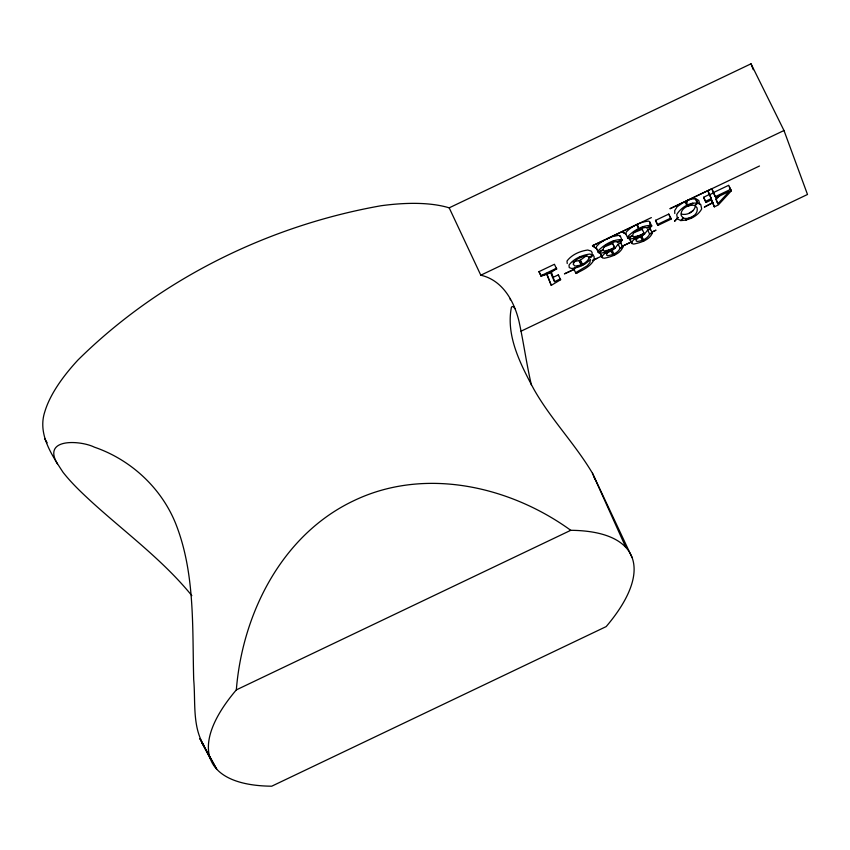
<?xml version="1.0" encoding="UTF-8"?>
<svg xmlns="http://www.w3.org/2000/svg" width="850" height="850" viewBox="0 0 850 850"><rect width="100%" height="100%" fill="white"/><g stroke="black" fill="none" stroke-linecap="round" stroke-linejoin="round"><path stroke-width="1.27" d="M592.11 254.586L592.121 252.546L591.09 251.037L587.743 250.017C579.987 251.111 571.784 254.596 567.014 261.024L567.226 263.543M620.447 239.753L620.819 243.111L622.816 247.159L620.107 248.253C618.077 252.864 612.34 255.191 607.569 255.669L606.486 254.958L607.314 252.971L614.964 248.37L614.656 247.541L609.386 249.932L603.883 251.058C600.376 246.394 611.777 241.984 616.08 241.655C618.131 242.611 620.585 242.229 622.083 240.433L622.094 239.689C613.477 239.084 604.701 244.354 598.697 250.272L598.453 252.588L600.196 253.183L604.159 252.609L614.656 247.541L612.659 243.504L604.414 246.851M643.142 234.834L644.194 233.367L638.924 235.748L633.42 236.874C629.914 232.22 641.314 227.8 645.628 227.471C647.668 228.427 650.133 228.044 651.621 226.249L651.642 225.505C643.014 224.899 634.238 230.169 628.235 236.087L627.991 238.404L629.744 238.999L633.696 238.425L644.194 233.367L644.502 234.186L636.852 238.786L636.023 240.773L637.107 241.485C641.888 241.007 647.615 238.68 649.644 234.069L652.354 232.974L650.356 228.926L649.984 225.569M236.332 689.892C242.431 613.466 281.934 534.82 353.536 500.841C424.065 466.714 509.362 485.796 570.764 530.304A233.803 83.789 -26.3 0 1 606.167 626.599L271.734 786.197A233.803 83.789 -26.3 0 1 236.332 689.892L570.764 530.304M622.816 247.159C620.171 254.171 610.895 256.923 604.148 258.262L602.427 257.709L600.174 253.268L602.427 257.709M650.218 229.936L649.857 222.859M652.354 232.974C649.708 239.987 640.433 242.739 633.696 244.077L631.964 243.536L629.712 239.084L631.964 243.536M695.406 205.519C694.928 211.767 686.885 215.741 681.307 214.041M602.172 257.306L602.501 255.744L604.892 253.332L607.941 251.239L609.036 251.536L606.347 252.269L607.314 252.971L604.892 253.332M631.709 243.121L632.049 241.559L634.429 239.148L637.479 237.054L638.573 237.352L635.885 238.085L636.852 238.786L634.429 239.148M620.086 236.385L618.853 235.28L611.957 236.736L592.461 245.714L597.497 249.454M620.617 240.688L620.819 243.111L618.109 244.216L615.251 247.903L608.568 251.154M650.356 228.926L647.647 230.031L644.789 233.718L638.106 236.969M589.263 257.741C586.989 263.118 580.338 265.869 574.781 266.018L573.176 264.169C575.291 258.857 581.931 256.169 587.371 256.02L589.263 257.741L593.088 255.074L594.118 256.594L594.097 259.654C590.495 266.751 582.718 270.045 575.96 273.487L573.654 268.621L578.032 266.316M590.973 257.433L592.099 255.606M613.604 249.018L614.656 247.541M556.665 268.983L554.423 264.276L538.974 271.649L540.972 275.687L547.007 274.263L551.395 272.127L556.421 268.324L556.665 268.983L552.596 270.98M677.843 217.451L674.539 221.329L678.162 217.504M681.062 220.586L683.304 218.078C689.201 219.98 698.806 214.933 697.074 207.878L695.034 205.509C689.212 203.958 679.671 208.633 681.254 215.634L683.304 218.078L680.659 220.522L677.546 218.928L676.706 214.604C681.041 207.251 692.378 199.814 700.751 204.499L701.686 208.909C697.754 216.314 688.819 220.49 680.659 220.522M715.87 199.718L720.269 194.947M717.867 203.756L729.321 191.346L715.689 197.848L717.867 203.756L716.369 200.727M683.018 202.502L669.917 208.749L711.832 188.742L713.267 192.653L728.716 185.279L731.287 190.889L718.303 204.967L714.34 206.858L711.036 199.261M693.451 215.932L691.411 218.078L691.188 217.207L685.557 220.235L688.521 218.269M586.383 255.744L580.199 260.249L572.783 261.97M612.106 242.462L613.955 240.773L609.779 243.461M641.644 228.289L643.492 226.589L639.327 229.277M604.159 252.609L609.386 249.932M633.696 238.425L638.924 235.748M689.201 213.169L693.239 210.471M689.297 205.626L692.846 203.267L687.289 206.433M604.35 240.178L599.749 243.164L596.7 246.224L596.211 248.147L598.453 252.588L602.682 250.251M651.621 226.249L649.751 221.637L648.391 221.096C640.135 222.084 631.964 225.972 626.237 232.05L625.749 233.962L627.991 238.404L632.23 236.066M589.167 257.221L593.088 255.074L589.741 254.065C581.984 255.149 573.782 258.634 569.011 265.062L569.224 267.58L571.689 268.504C578.712 267.739 585.703 264.626 590.442 259.282L589.889 262.671L587.212 265.774L575.652 272.659L577.745 272.638M553.074 278.609L554.572 281.647L560.309 278.906L560.617 279.735L551.268 285.356L546.327 273.296M598.209 252.195L602.607 249.836M627.746 238.011L632.145 235.652M712.343 202.821L704.321 207.113L713.044 202.608M640.996 237.288L642.292 236.64M597.082 258.283L592.344 260.578L601.779 256.041M607.134 238.754L633.888 225.994M621.871 246.458L632.028 241.591M191.845 595.638C163.317 560.586 126.682 533.534 93.33 503.402C82.641 493.627 71.974 483.692 63.017 472.26C51.319 454.368 37.368 433.617 44.912 411.432A240.539 86.201 -26.3 0 1 77.966 360.007C159.619 279.257 268.175 225.739 380.981 205.753A240.539 86.201 -26.3 0 1 446.42 207.049L449.193 207.836L751.018 63.803L783.987 130.507L807.5 194.48L521.008 331.203M449.193 207.836L480.803 275.198L783.987 130.507M651.376 217.6L592.461 245.714L596.456 248.54M759.464 166.016L686.747 200.717L687.087 205.36L684.494 201.663L677.131 206.762L674.709 210.566L674.783 213.531M705.989 202.481L703.566 197.285L709.304 194.544L707.838 190.581L711.301 198.592L705.564 201.322L705.989 202.481L711.726 199.739L714.34 206.858M655.52 220.384L668.759 214.072L670.756 218.11L671.117 219.098L657.879 225.42L655.52 220.384L657.879 225.42M709.835 194.618L713.809 192.727L711.832 188.742M556.421 268.324L540.972 275.687L541.216 276.356L551.862 271.501M644.502 234.186L642.207 229.319L633.951 232.666M657.518 224.432L670.756 218.11M713.766 193.662L715.264 196.69L730.713 189.316M560.617 279.735L558.312 274.869L552.574 277.599L550.364 271.575M621.732 246.521L631.168 242.016M651.27 232.422L655.998 230.169L651.429 232.326M646.839 227.747L651.642 225.505M617.302 241.931L622.094 239.689M610.959 251.664L612.754 250.824M574.611 269.121L564.432 273.87L573.963 269.45L573.654 268.621M685.291 202.396L687.299 201.577M685.578 201.153C689.626 199.633 694.875 197.179 698.753 200.462L699.635 203.851M584.598 264.18L582.197 264.297L580.199 260.249M581.453 257.114L579.434 257.051L580.019 257.741M480.803 275.198C502.701 280.213 514.282 301.368 519.074 321.661C523.653 342.667 526.522 364.013 531.378 384.965M644.289 240.678L641.187 235.833M614.752 254.862L611.639 250.017M642.993 241.326L640.209 236.279M613.456 255.51L610.661 250.463M57.407 463.866C41.756 437.601 80.867 440.417 94.297 447.132C130.602 459.531 161.181 487.709 175.599 523.377C195.309 572.985 192.238 627.417 193.704 679.756C195.681 701.409 192.1 725.974 203.809 745.322M514.93 308.699L513.655 306.924L512.295 306.478L511.424 307.254C505.718 335.941 520.742 364.692 533.928 389.332C550.768 419.114 575.014 443.849 592.439 473.195L625.834 547.4M44.54 438.536L47.133 442.744M547.007 274.263L551.268 285.356M201.726 742.613L216.665 769.101L199.856 738.554L210.386 758.88M729.289 186.851L731.287 190.889M709.304 194.544L711.301 198.592M703.566 197.285L705.564 201.322M695.916 198.942L697.914 202.98L695.034 205.509L697.234 202.884L695.236 198.847M669.619 216.07L671.117 219.098M647.647 230.031L649.644 234.069M636.682 224.57L638.679 228.607L637.426 224.262M618.109 244.216L620.107 248.253M614.964 248.37L612.659 243.504M582.856 265.126L580.858 261.077L579.753 261.63L581.751 265.668L578.988 260.791M541.216 276.356L538.974 271.649M592.439 473.195L632.124 557.621M620.213 235.822L622.083 240.433M751.018 63.803L753.27 69.7M713.809 192.727L715.264 196.69M668.759 214.072L669.12 215.061M642.207 229.319L642.504 230.148M558.312 274.869L558.62 275.687M554.572 281.647L551.395 272.127M594.278 477.307L594.862 479.496M510.159 298.786L510.329 299.859M625.749 233.962L621.807 231.71L625.749 233.962"/></g></svg>
